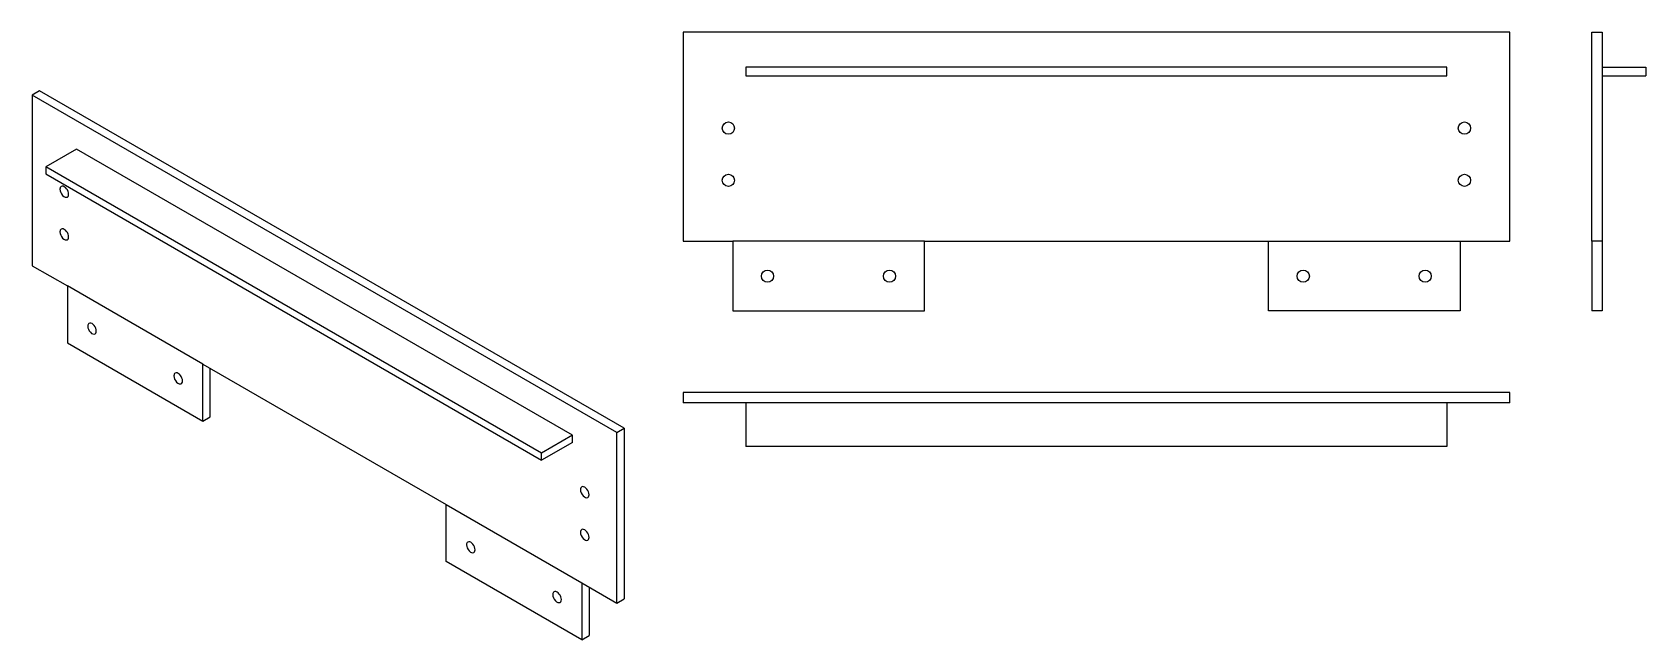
# Model space of a CAD drawing. Header units: millimetres. Extents: x -1073 to 779, y -432 to 265.
import ezdxf

# ---------------------------------------------------------------- set-up
doc = ezdxf.new("R2010")
doc.units = ezdxf.units.MM
for name, color, linetype in [('ProjItem205', 7, 'CONTINUOUS'), ('ProjItem206', 7, 'CONTINUOUS'), ('ProjItem207', 7, 'CONTINUOUS'), ('ProjItem208', 7, 'CONTINUOUS')]:
    doc.layers.add(name, color=color, linetype=linetype)

msp = doc.modelspace()

# ---------------------------------------------------------------- linework, layer by layer
at = {"layer": 'ProjItem205'}
for p, q in [((623, 265), (-326, 265)), ((-326, 265), (-326, 25)), ((623, 25), (623, 265)), ((551, 225), (-254, 225)), ((-254, 225), (-254, 215)), ((551, 215), (551, 225)), ((-254, 215), (551, 215)), ((-326, 25), (-269, 25)), ((-49, 25), (-269, 25)), ((-269, 25), (-269, -55)), ((-49, 25), (346, 25)), ((-49, -55), (-49, 25)), ((346, 25), (566, 25)), ((346, -55), (346, 25)), ((566, 25), (623, 25)), ((566, 25), (566, -55)), ((-269, -55), (-49, -55)), ((566, -55), (346, -55))]:
    msp.add_line(p, q, dxfattribs=at)
for centre in [(-274, 155), (571, 155), (-274, 95), (571, 95), (-229, -15), (-89, -15), (386, -15), (526, -15)]:
    msp.add_circle(centre, 7, dxfattribs=at)
at = {"layer": 'ProjItem206'}
for p, q in [((-1064.64, 197.846), (-1073.12, 192.947)), ((-402.076, -194.481), (-1073.12, 192.947)), ((-1073.12, 192.947), (-1073.12, -3.0121)), ((-393.591, -189.582), (-1064.64, 197.846)), ((-1022.21, 130.893), (-1057.56, 110.481)), ((-452.988, -197.747), (-1022.21, 130.893)), ((-488.344, -218.159), (-1057.56, 110.481)), ((-1057.56, 110.481), (-1057.56, 102.316)), ((-1057.56, 102.316), (-488.344, -226.324)), ((-1073.12, -3.0121), (-1032.82, -26.2823)), ((-877.252, -116.097), (-1032.82, -26.2823)), ((-1032.82, -26.2823), (-1032.82, -91.602)), ((-1032.82, -91.602), (-877.252, -181.417)), ((-877.252, -116.097), (-597.945, -277.355)), ((-877.252, -181.417), (-877.252, -116.097)), ((-868.767, -176.518), (-868.767, -120.996)), ((-877.252, -181.417), (-868.767, -176.518)), ((-452.988, -197.747), (-488.344, -218.159)), ((-452.988, -205.912), (-452.988, -197.747)), ((-402.076, -194.481), (-393.591, -189.582)), ((-402.076, -390.44), (-402.076, -194.481)), ((-393.591, -189.582), (-393.591, -385.541)), ((-452.988, -205.912), (-488.344, -226.324)), ((-488.344, -226.324), (-488.344, -218.159)), ((-597.945, -277.355), (-442.382, -367.17)), ((-597.945, -342.675), (-597.945, -277.355)), ((-442.382, -432.489), (-597.945, -342.675)), ((-442.382, -367.17), (-402.076, -390.44)), ((-442.382, -367.17), (-442.382, -432.489)), ((-433.896, -372.069), (-433.896, -427.59)), ((-402.076, -390.44), (-393.591, -385.541)), ((-442.382, -432.489), (-433.896, -427.59))]:
    msp.add_line(p, q, dxfattribs=at)
for centre, start_param, end_param in [((-1036.35, 81.9035), -3.14159, -2.35619), ((-1036.35, 81.9035), -2.35619, 0), ((-1036.35, 81.9035), -6.28319, -3.14159), ((-1036.35, 32.9137), -3.14159, -2.35619), ((-1036.35, 32.9137), -6.28319, -3.14159), ((-1036.35, 32.9137), -2.35619, 0), ((-1004.53, -75.2721), -3.14159, -2.35619), ((-1004.53, -75.2721), -2.35619, 0), ((-1004.53, -75.2721), 0, -3.14159), ((-905.537, -132.427), -3.14159, -2.35619), ((-905.537, -132.427), -2.35619, 0), ((-905.537, -132.427), 0, -3.14159), ((-438.846, -263.066), -3.14159, -2.35619), ((-438.846, -263.066), -6.28319, -3.14159), ((-438.846, -263.066), -2.35619, 0), ((-438.846, -312.056), -3.14159, -2.35619), ((-438.846, -312.056), -2.35619, 0), ((-438.846, -312.056), -6.28319, -3.14159), ((-569.661, -326.345), -3.14159, -2.35619), ((-569.661, -326.345), -2.35619, 0), ((-569.661, -326.345), 0, -3.14159), ((-470.666, -383.5), -3.14159, -2.35619), ((-470.666, -383.5), -2.35619, 0), ((-470.666, -383.5), 0, -3.14159)]:
    msp.add_ellipse(centre, major_axis=(3.5, -6.0622), ratio=0.57735, start_param=start_param, end_param=end_param, dxfattribs=at)
at = {"layer": 'ProjItem207'}
for p, q in [((717.151, 265), (729.151, 265)), ((717.151, 25), (717.151, 265)), ((729.151, 265), (729.151, 25)), ((729.151, 225), (779.151, 225)), ((779.151, 225), (779.151, 215)), ((729.151, 215), (779.151, 215)), ((729.151, 25), (717.151, 25)), ((717.151, 25), (717.151, -55)), ((729.151, 25), (729.151, -55)), ((729.151, -55), (717.151, -55))]:
    msp.add_line(p, q, dxfattribs=at)
at = {"layer": 'ProjItem208'}
for p, q in [((-326, -148.64), (-326, -160.64)), ((623, -148.64), (-326, -148.64)), ((623, -160.64), (-326, -160.64)), ((-254, -160.64), (-254, -210.64)), ((551, -160.64), (551, -210.64)), ((623, -160.64), (623, -148.64)), ((551, -210.64), (-254, -210.64))]:
    msp.add_line(p, q, dxfattribs=at)

doc.saveas('drawing.dxf')
